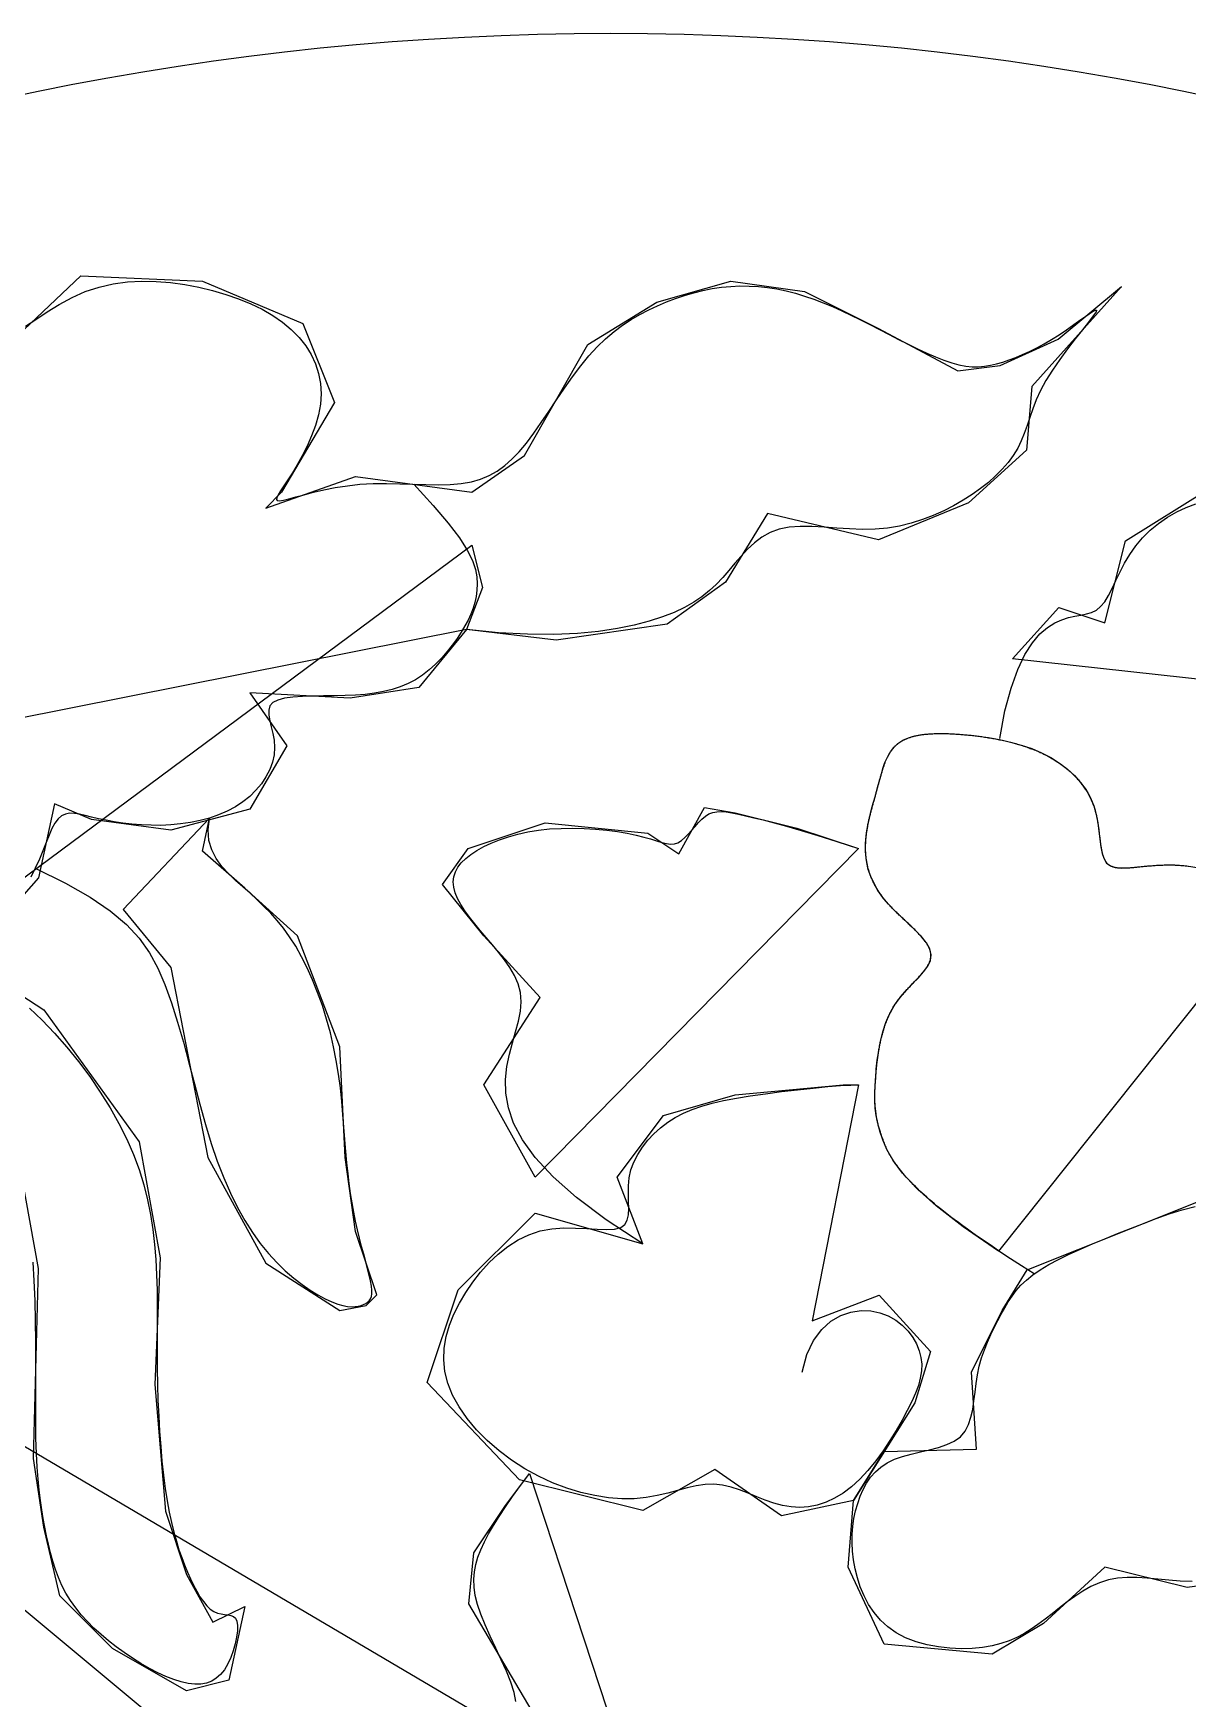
# Model space of a CAD drawing. Header units: metres. Extents: x -747 to 1683, y 3278 to 5498.
# Drawn here: x 427.2 to 532.4, y 4767.8 to 4919.6 of the extents above; entities that cross this region are included whole.
import ezdxf

# ---------------------------------------------------------------- set-up
doc = ezdxf.new("R2010")
doc.units = ezdxf.units.M
doc.layers.add('3', color=3, linetype='Continuous')

msp = doc.modelspace()

# ---------------------------------------------------------------- linework, layer by layer
at = {"layer": '3'}
for points in [[(422.83, 4889.28), (431.5, 4897.46), (442.58, 4896.98), (451.73, 4893.13), (454.62, 4885.91), (449.8, 4877.73), (448.35, 4876.29), (456.54, 4879.18), (467.14, 4877.73), (471.95, 4881.1), (477.73, 4891.21), (484, 4895.06), (490.74, 4896.98), (497.48, 4896.02), (504.22, 4892.65), (511.45, 4888.8), (515.3, 4889.28), (520.6, 4891.69), (526.38, 4896.5), (518.19, 4887.36), (517.71, 4881.58), (512.41, 4876.77), (504.22, 4873.4), (494.11, 4875.81), (490.26, 4869.55), (484.96, 4865.71), (474.84, 4864.26), (466.66, 4865.22)], [(426.45, 4892.86), (427.39, 4893.49), (428.42, 4894.17), (429.52, 4894.84), (430.69, 4895.48), (431.9, 4896.02), (433.15, 4896.43), (434.43, 4896.72), (435.73, 4896.9), (437.05, 4896.97), (438.36, 4896.95), (439.68, 4896.84), (440.98, 4896.66), (442.25, 4896.42), (443.5, 4896.12), (444.71, 4895.77), (445.87, 4895.37), (446.98, 4894.92), (448.02, 4894.41), (448.99, 4893.85), (449.88, 4893.23), (450.68, 4892.57), (451.39, 4891.85), (451.99, 4891.09), (452.49, 4890.28), (452.88, 4889.43), (453.16, 4888.55), (453.34, 4887.64), (453.39, 4886.71), (453.33, 4885.75), (453.15, 4884.79), (452.88, 4883.82), (452.53, 4882.87), (452.12, 4881.94), (451.68, 4881.07), (451.22, 4880.25), (450.78, 4879.51), (450.36, 4878.86), (450, 4878.31), (449.7, 4877.86), (449.48, 4877.51), (449.35, 4877.24), (449.32, 4877.07), (449.4, 4876.97), (449.61, 4876.96), (449.96, 4877.01), (450.45, 4877.13), (451.09, 4877.31), (451.84, 4877.51), (452.7, 4877.73), (453.65, 4877.96), (454.69, 4878.16), (455.79, 4878.33), (456.94, 4878.46), (458.13, 4878.52), (459.35, 4878.52), (460.56, 4878.5), (461.77, 4878.47), (462.95, 4878.43), (464.09, 4878.42), (465.17, 4878.45), (466.18, 4878.54), (467.1, 4878.69), (467.94, 4878.93), (468.72, 4879.25), (469.45, 4879.66), (470.14, 4880.16), (470.8, 4880.75), (471.46, 4881.43), (472.12, 4882.22), (472.78, 4883.12), (473.47, 4884.09), (474.17, 4885.11), (474.87, 4886.16), (475.59, 4887.22), (476.33, 4888.26), (477.07, 4889.25), (477.81, 4890.16), (478.57, 4890.99), (479.33, 4891.72), (480.11, 4892.38), (480.88, 4892.96), (481.67, 4893.48), (482.47, 4893.94), (483.27, 4894.36), (484.08, 4894.73), (484.89, 4895.08), (485.71, 4895.39), (486.54, 4895.67), (487.38, 4895.92), (488.21, 4896.12), (489.05, 4896.29), (489.9, 4896.42), (490.74, 4896.5), (491.58, 4896.54), (492.42, 4896.53), (493.27, 4896.48), (494.11, 4896.39), (494.95, 4896.26), (495.8, 4896.08), (496.64, 4895.87), (497.48, 4895.62), (498.32, 4895.33), (499.17, 4895.01), (500.01, 4894.65), (500.86, 4894.27), (501.71, 4893.87), (502.57, 4893.45), (503.43, 4893.02), (504.3, 4892.57), (505.18, 4892.12), (506.05, 4891.66), (506.92, 4891.22), (507.78, 4890.81), (508.61, 4890.42), (509.41, 4890.07), (510.17, 4889.77), (510.89, 4889.52), (511.55, 4889.34), (512.18, 4889.23), (512.77, 4889.17), (513.33, 4889.17), (513.89, 4889.22), (514.43, 4889.31), (514.98, 4889.44), (515.54, 4889.6), (516.12, 4889.8), (516.73, 4890.02), (517.35, 4890.28), (517.99, 4890.57), (518.64, 4890.9), (519.31, 4891.26), (519.99, 4891.66), (520.68, 4892.09), (521.37, 4892.55), (522.04, 4893.02), (522.66, 4893.47), (523.21, 4893.85), (523.65, 4894.15), (523.95, 4894.32), (524.1, 4894.34), (524.05, 4894.17), (523.8, 4893.8), (523.37, 4893.24), (522.81, 4892.53), (522.15, 4891.71), (521.45, 4890.8), (520.74, 4889.84), (520.07, 4888.87), (519.48, 4887.92), (518.99, 4887.01), (518.6, 4886.15), (518.28, 4885.34), (518.01, 4884.56), (517.76, 4883.82), (517.51, 4883.1), (517.23, 4882.41), (516.91, 4881.74), (516.51, 4881.09), (516.04, 4880.45), (515.5, 4879.83), (514.9, 4879.23), (514.24, 4878.64), (513.52, 4878.08), (512.75, 4877.53), (511.93, 4877.01), (511.06, 4876.51), (510.16, 4876.05), (509.21, 4875.62), (508.22, 4875.24), (507.19, 4874.91), (506.13, 4874.66), (505.03, 4874.47), (503.9, 4874.37), (502.75, 4874.35), (501.58, 4874.39), (500.41, 4874.46), (499.26, 4874.55), (498.14, 4874.61), (497.07, 4874.61), (496.07, 4874.54), (495.15, 4874.37), (494.33, 4874.06), (493.58, 4873.64), (492.91, 4873.13), (492.28, 4872.55), (491.7, 4871.92), (491.13, 4871.27), (490.58, 4870.6), (490.02, 4869.96), (489.43, 4869.34), (488.8, 4868.77), (488.12, 4868.22), (487.37, 4867.72), (486.53, 4867.24), (485.59, 4866.79), (484.52, 4866.38), (483.31, 4865.99), (481.95, 4865.63), (480.42, 4865.31), (478.7, 4865.05), (476.78, 4864.87), (474.63, 4864.78), (472.23, 4864.8), (469.58, 4864.94), (466.66, 4865.22), (389.11, 4849.83)], [(461.84, 4878.46), (461.84, 4878.46), (463.61, 4876.54), (464.98, 4874.93), (466, 4873.58), (466.72, 4872.45), (467.19, 4871.51), (467.46, 4870.71), (467.59, 4870.02), (467.62, 4869.39), (467.6, 4868.81), (467.53, 4868.24), (467.42, 4867.7), (467.26, 4867.16), (467.06, 4866.63), (466.81, 4866.09), (466.51, 4865.55), (466.18, 4864.98), (465.79, 4864.4), (465.36, 4863.81), (464.9, 4863.22), (464.39, 4862.64), (463.84, 4862.08), (463.26, 4861.56), (462.65, 4861.08), (462, 4860.65), (461.32, 4860.3), (460.61, 4860), (459.87, 4859.76), (459.09, 4859.57), (458.27, 4859.43), (457.42, 4859.32), (456.52, 4859.25), (455.58, 4859.21), (454.6, 4859.19), (453.6, 4859.18), (452.62, 4859.16), (451.69, 4859.13), (450.83, 4859.07), (450.07, 4858.96), (449.45, 4858.8), (449, 4858.57), (448.73, 4858.26), (448.62, 4857.87), (448.62, 4857.42), (448.72, 4856.91), (448.85, 4856.36), (449, 4855.76), (449.11, 4855.13), (449.16, 4854.48), (449.11, 4853.81), (448.95, 4853.14), (448.71, 4852.47), (448.37, 4851.81), (447.96, 4851.18), (447.46, 4850.58), (446.9, 4850.02), (446.27, 4849.51), (445.58, 4849.06), (444.83, 4848.66), (444.04, 4848.33), (443.22, 4848.04), (442.36, 4847.81), (441.48, 4847.64), (440.59, 4847.51), (439.69, 4847.42), (438.78, 4847.38), (437.89, 4847.39), (437.01, 4847.42), (436.15, 4847.49), (435.33, 4847.59), (434.54, 4847.7), (433.79, 4847.84), (433.1, 4847.98), (432.47, 4848.13), (431.89, 4848.28), (431.37, 4848.39), (430.9, 4848.46), (430.47, 4848.48), (430.08, 4848.41), (429.73, 4848.25), (429.41, 4847.98), (429.12, 4847.59), (428.85, 4847.09), (428.59, 4846.49), (428.32, 4845.81), (428.03, 4845.07), (427.71, 4844.29), (427.34, 4843.48), (426.92, 4842.65)], [(559.04, 4857.88), (516.44, 4862.56), (520.65, 4867.24), (524.86, 4865.83), (526.74, 4873.32), (534.23, 4877.99)], [(515.27, 4855.31), (515.27, 4855.31), (515.75, 4857.81), (516.3, 4859.88), (516.91, 4861.58), (517.56, 4862.94), (518.25, 4864.01), (518.94, 4864.82), (519.63, 4865.41), (520.3, 4865.83), (520.94, 4866.12), (521.55, 4866.32), (522.13, 4866.45), (522.67, 4866.55), (523.17, 4866.65), (523.64, 4866.79), (524.08, 4867), (524.47, 4867.32), (524.84, 4867.76), (525.18, 4868.32), (525.52, 4868.98), (525.87, 4869.7), (526.24, 4870.47), (526.66, 4871.27), (527.13, 4872.07), (527.67, 4872.85), (528.3, 4873.59), (529, 4874.27), (529.76, 4874.9), (530.57, 4875.46), (531.41, 4875.95), (532.27, 4876.36), (533.14, 4876.68)], [(418.49, 4836.84), (467.14, 4872.92), (468.1, 4869.07), (466.66, 4865.22), (462.32, 4859.93), (456.06, 4858.97), (446.91, 4859.45), (450.28, 4854.64), (446.91, 4848.87), (439.69, 4846.94), (432.46, 4847.9), (429.09, 4849.35), (427.64, 4842.61), (423.79, 4838.28)], [(320.02, 4864.43), (470.64, 4739.01)], [(517.65, 4736.95), (316.46, 4855.55)], [(540.31, 4840.11), (515.16, 4808.58), (511.94, 4810.81), (509.49, 4812.71), (507.68, 4814.32), (506.4, 4815.68), (505.54, 4816.84), (504.98, 4817.84), (504.62, 4818.72), (504.35, 4819.52), (504.15, 4820.25), (504.01, 4820.95), (503.92, 4821.62), (503.88, 4822.28), (503.88, 4822.94), (503.91, 4823.64), (503.96, 4824.37), (504.02, 4825.16), (504.11, 4825.99), (504.24, 4826.84), (504.4, 4827.71), (504.62, 4828.58), (504.9, 4829.42), (505.25, 4830.23), (505.67, 4830.99), (506.18, 4831.69), (506.73, 4832.34), (507.3, 4832.94), (507.85, 4833.5), (508.33, 4834.04), (508.71, 4834.56), (508.96, 4835.07), (509.03, 4835.59), (508.9, 4836.13), (508.59, 4836.67), (508.15, 4837.23), (507.6, 4837.8), (506.99, 4838.39), (506.35, 4838.98), (505.72, 4839.58), (505.13, 4840.19), (504.61, 4840.81), (504.17, 4841.43), (503.81, 4842.07), (503.52, 4842.71), (503.29, 4843.35), (503.14, 4844.01), (503.05, 4844.67), (503.02, 4845.34), (503.05, 4846.01), (503.12, 4846.69), (503.24, 4847.37), (503.39, 4848.05), (503.56, 4848.73), (503.74, 4849.4), (503.93, 4850.06), (504.11, 4850.71), (504.28, 4851.35), (504.45, 4851.96), (504.62, 4852.55), (504.81, 4853.1), (505.03, 4853.61), (505.3, 4854.08), (505.61, 4854.49), (505.98, 4854.84), (506.43, 4855.13), (506.95, 4855.36), (507.53, 4855.53), (508.18, 4855.65), (508.89, 4855.73), (509.66, 4855.75), (510.49, 4855.75), (511.37, 4855.7), (512.3, 4855.63), (513.27, 4855.52), (514.26, 4855.38), (515.26, 4855.2), (516.26, 4854.97), (517.24, 4854.69), (518.19, 4854.37), (519.09, 4853.99), (519.94, 4853.55), (520.72, 4853.06), (521.44, 4852.51), (522.09, 4851.92), (522.65, 4851.29), (523.14, 4850.61), (523.54, 4849.9), (523.85, 4849.15), (524.07, 4848.38), (524.22, 4847.6), (524.32, 4846.84), (524.41, 4846.11), (524.49, 4845.43), (524.61, 4844.83), (524.78, 4844.32), (525.02, 4843.93), (525.36, 4843.68), (525.8, 4843.54), (526.34, 4843.49), (526.96, 4843.5), (527.67, 4843.57), (528.45, 4843.65), (529.32, 4843.73), (530.25, 4843.78), (531.25, 4843.78), (532.31, 4843.7), (533.45, 4843.52)], [(518.42, 4806.5), (518.42, 4806.5), (517.27, 4807.24), (516.26, 4807.89), (515.38, 4808.47), (514.61, 4808.99), (513.93, 4809.45), (513.34, 4809.86), (512.81, 4810.23), (512.34, 4810.57), (511.9, 4810.89), (511.5, 4811.18), (511.12, 4811.46), (510.78, 4811.72), (510.45, 4811.97), (510.15, 4812.21), (509.87, 4812.44), (509.59, 4812.66), (509.33, 4812.88), (509.08, 4813.09), (508.84, 4813.3), (508.61, 4813.5), (508.38, 4813.7), (508.17, 4813.9), (507.96, 4814.09), (507.76, 4814.28), (507.58, 4814.46), (507.39, 4814.64), (507.22, 4814.82), (507.06, 4814.99), (506.9, 4815.16), (506.75, 4815.33), (506.6, 4815.49), (506.47, 4815.65), (506.34, 4815.81), (506.21, 4815.96), (506.1, 4816.11), (505.98, 4816.26), (505.88, 4816.4), (505.78, 4816.54), (505.68, 4816.68), (505.59, 4816.82), (505.5, 4816.95), (505.42, 4817.08), (505.34, 4817.21), (505.27, 4817.34), (505.2, 4817.46), (505.14, 4817.58), (505.07, 4817.7), (505.01, 4817.82), (504.96, 4817.94), (504.91, 4818.05), (504.85, 4818.16), (504.81, 4818.28), (504.76, 4818.39), (504.72, 4818.49), (504.67, 4818.6), (504.63, 4818.71), (504.6, 4818.81), (504.56, 4818.91), (504.52, 4819.01), (504.49, 4819.11), (504.45, 4819.21), (504.42, 4819.31), (504.39, 4819.41), (504.36, 4819.51), (504.33, 4819.6), (504.3, 4819.7), (504.28, 4819.79), (504.25, 4819.88), (504.23, 4819.97), (504.2, 4820.07), (504.18, 4820.16), (504.16, 4820.25), (504.14, 4820.34), (504.12, 4820.42), (504.1, 4820.51), (504.08, 4820.6), (504.06, 4820.69), (504.05, 4820.77), (504.03, 4820.86), (504.02, 4820.94), (504, 4821.03), (503.99, 4821.11), (503.98, 4821.2), (503.97, 4821.28), (503.96, 4821.37), (503.95, 4821.45), (503.94, 4821.53), (503.93, 4821.62), (503.92, 4821.7), (503.91, 4821.78), (503.91, 4821.86), (503.9, 4821.95), (503.9, 4822.03), (503.89, 4822.11), (503.89, 4822.2), (503.89, 4822.28), (503.88, 4822.36), (503.88, 4822.44), (503.88, 4822.53), (503.88, 4822.61), (503.88, 4822.69), (503.88, 4822.78), (503.88, 4822.86), (503.88, 4822.95), (503.88, 4823.03), (503.89, 4823.12), (503.89, 4823.2), (503.89, 4823.29), (503.9, 4823.38), (503.9, 4823.47), (503.9, 4823.55), (503.91, 4823.64), (503.91, 4823.73), (503.92, 4823.82), (503.93, 4823.91), (503.93, 4824), (503.94, 4824.1), (503.94, 4824.19), (503.95, 4824.28), (503.96, 4824.38), (503.97, 4824.47), (503.97, 4824.57), (503.98, 4824.67), (503.99, 4824.76), (504, 4824.86), (504.01, 4824.96), (504.02, 4825.06), (504.03, 4825.16), (504.04, 4825.26), (504.05, 4825.37), (504.06, 4825.47), (504.07, 4825.57), (504.08, 4825.68), (504.09, 4825.78), (504.11, 4825.88), (504.12, 4825.99), (504.13, 4826.1), (504.15, 4826.2), (504.16, 4826.31), (504.18, 4826.41), (504.19, 4826.52), (504.21, 4826.63), (504.23, 4826.74), (504.24, 4826.84), (504.26, 4826.95), (504.28, 4827.06), (504.3, 4827.17), (504.32, 4827.28), (504.34, 4827.39), (504.37, 4827.49), (504.39, 4827.6), (504.41, 4827.71), (504.44, 4827.82), (504.46, 4827.93), (504.49, 4828.04), (504.51, 4828.14), (504.54, 4828.25), (504.57, 4828.36), (504.6, 4828.47), (504.63, 4828.57), (504.66, 4828.68), (504.7, 4828.79), (504.73, 4828.89), (504.76, 4829), (504.8, 4829.1), (504.83, 4829.21), (504.87, 4829.31), (504.91, 4829.42), (504.95, 4829.52), (504.99, 4829.62), (505.03, 4829.72), (505.08, 4829.83), (505.12, 4829.93), (505.16, 4830.03), (505.21, 4830.13), (505.26, 4830.23), (505.31, 4830.32), (505.36, 4830.42), (505.41, 4830.52), (505.46, 4830.61), (505.52, 4830.71), (505.57, 4830.8), (505.63, 4830.89), (505.69, 4830.98), (505.74, 4831.08), (505.8, 4831.16), (505.87, 4831.25), (505.93, 4831.34), (505.99, 4831.43), (506.05, 4831.52), (506.12, 4831.6), (506.19, 4831.68), (506.25, 4831.77), (506.32, 4831.85), (506.39, 4831.93), (506.46, 4832.01), (506.53, 4832.09), (506.6, 4832.17), (506.67, 4832.25), (506.74, 4832.33), (506.81, 4832.41), (506.88, 4832.48), (506.95, 4832.56), (507.02, 4832.64), (507.09, 4832.71), (507.16, 4832.78), (507.23, 4832.86), (507.3, 4832.93), (507.37, 4833), (507.44, 4833.07), (507.5, 4833.15), (507.57, 4833.22), (507.64, 4833.29), (507.71, 4833.36), (507.77, 4833.43), (507.84, 4833.49), (507.9, 4833.56), (507.96, 4833.63), (508.02, 4833.7), (508.08, 4833.77), (508.14, 4833.83), (508.2, 4833.9), (508.26, 4833.97), (508.31, 4834.03), (508.37, 4834.1), (508.42, 4834.16), (508.47, 4834.23), (508.51, 4834.3), (508.56, 4834.36), (508.61, 4834.43), (508.65, 4834.49), (508.69, 4834.56), (508.73, 4834.62), (508.76, 4834.69), (508.8, 4834.75), (508.83, 4834.81), (508.86, 4834.88), (508.88, 4834.94), (508.91, 4835.01), (508.93, 4835.07), (508.95, 4835.14), (508.96, 4835.2), (508.97, 4835.27), (508.98, 4835.33), (508.99, 4835.4), (508.99, 4835.46), (509, 4835.53), (508.99, 4835.6), (508.99, 4835.66), (508.98, 4835.73), (508.97, 4835.79), (508.95, 4835.86), (508.94, 4835.93), (508.92, 4835.99), (508.89, 4836.06), (508.87, 4836.13), (508.84, 4836.2), (508.81, 4836.26), (508.77, 4836.33), (508.74, 4836.4), (508.7, 4836.47), (508.66, 4836.54), (508.62, 4836.61), (508.57, 4836.68), (508.52, 4836.74), (508.47, 4836.81), (508.42, 4836.88), (508.37, 4836.95), (508.31, 4837.02), (508.25, 4837.09), (508.19, 4837.16), (508.13, 4837.24), (508.07, 4837.31), (508, 4837.38), (507.94, 4837.45), (507.87, 4837.52), (507.8, 4837.59), (507.73, 4837.66), (507.66, 4837.73), (507.59, 4837.81), (507.52, 4837.88), (507.45, 4837.95), (507.37, 4838.02), (507.29, 4838.1), (507.22, 4838.17), (507.14, 4838.24), (507.06, 4838.32), (506.99, 4838.39), (506.91, 4838.46), (506.83, 4838.54), (506.75, 4838.61), (506.67, 4838.68), (506.59, 4838.76), (506.51, 4838.83), (506.43, 4838.91), (506.35, 4838.98), (506.27, 4839.06), (506.19, 4839.13), (506.11, 4839.21), (506.03, 4839.28), (505.96, 4839.36), (505.88, 4839.43), (505.8, 4839.51), (505.72, 4839.58), (505.65, 4839.66), (505.57, 4839.73), (505.5, 4839.81), (505.42, 4839.89), (505.35, 4839.96), (505.28, 4840.04), (505.21, 4840.12), (505.14, 4840.19), (505.07, 4840.27), (505, 4840.35), (504.94, 4840.42), (504.87, 4840.5), (504.81, 4840.58), (504.74, 4840.66), (504.68, 4840.73), (504.62, 4840.81), (504.56, 4840.89), (504.51, 4840.97), (504.45, 4841.04), (504.39, 4841.12), (504.34, 4841.2), (504.29, 4841.28), (504.23, 4841.36), (504.18, 4841.44), (504.13, 4841.51), (504.09, 4841.59), (504.04, 4841.67), (503.99, 4841.75), (503.95, 4841.83), (503.9, 4841.91), (503.86, 4841.99), (503.82, 4842.07), (503.78, 4842.15), (503.74, 4842.23), (503.7, 4842.31), (503.67, 4842.39), (503.63, 4842.47), (503.59, 4842.55), (503.56, 4842.63), (503.53, 4842.71), (503.5, 4842.79), (503.47, 4842.87), (503.44, 4842.95), (503.41, 4843.03), (503.38, 4843.11), (503.36, 4843.19), (503.33, 4843.27), (503.31, 4843.35), (503.28, 4843.43), (503.26, 4843.52), (503.24, 4843.6), (503.22, 4843.68), (503.2, 4843.76), (503.18, 4843.84), (503.17, 4843.92), (503.15, 4844.01), (503.14, 4844.09), (503.12, 4844.17), (503.11, 4844.25), (503.1, 4844.34), (503.09, 4844.42), (503.08, 4844.5), (503.07, 4844.59), (503.06, 4844.67), (503.05, 4844.75), (503.05, 4844.83), (503.04, 4844.92), (503.04, 4845), (503.03, 4845.09), (503.03, 4845.17), (503.03, 4845.25), (503.03, 4845.34), (503.03, 4845.42), (503.03, 4845.51), (503.03, 4845.59), (503.04, 4845.67), (503.04, 4845.76), (503.04, 4845.84), (503.05, 4845.93), (503.06, 4846.01), (503.06, 4846.1), (503.07, 4846.18), (503.08, 4846.27), (503.09, 4846.35), (503.1, 4846.44), (503.11, 4846.52), (503.12, 4846.61), (503.13, 4846.69), (503.14, 4846.78), (503.16, 4846.86), (503.17, 4846.95), (503.18, 4847.03), (503.2, 4847.12), (503.21, 4847.2), (503.23, 4847.29), (503.25, 4847.37), (503.26, 4847.46), (503.28, 4847.54), (503.3, 4847.63), (503.32, 4847.71), (503.34, 4847.8), (503.35, 4847.88), (503.37, 4847.97), (503.39, 4848.05), (503.41, 4848.14), (503.43, 4848.22), (503.45, 4848.31), (503.48, 4848.39), (503.5, 4848.48), (503.52, 4848.56), (503.54, 4848.65), (503.56, 4848.73), (503.58, 4848.81), (503.61, 4848.9), (503.63, 4848.98), (503.65, 4849.07), (503.67, 4849.15), (503.7, 4849.23), (503.72, 4849.32), (503.74, 4849.4), (503.77, 4849.48), (503.79, 4849.57), (503.81, 4849.65), (503.84, 4849.73), (503.86, 4849.82), (503.88, 4849.9), (503.91, 4849.98), (503.93, 4850.06), (503.95, 4850.14), (503.97, 4850.23), (504, 4850.31), (504.02, 4850.39), (504.04, 4850.47), (504.07, 4850.55), (504.09, 4850.63), (504.11, 4850.71), (504.13, 4850.79), (504.15, 4850.87), (504.17, 4850.95), (504.2, 4851.03), (504.22, 4851.11), (504.24, 4851.19), (504.26, 4851.27), (504.28, 4851.34), (504.3, 4851.42), (504.32, 4851.5), (504.34, 4851.58), (504.36, 4851.65), (504.39, 4851.73), (504.41, 4851.81), (504.43, 4851.88), (504.45, 4851.96), (504.47, 4852.03), (504.49, 4852.11), (504.51, 4852.18), (504.54, 4852.25), (504.56, 4852.33), (504.58, 4852.4), (504.6, 4852.47), (504.62, 4852.54), (504.65, 4852.61), (504.67, 4852.68), (504.69, 4852.75), (504.72, 4852.82), (504.74, 4852.89), (504.77, 4852.96), (504.79, 4853.03), (504.82, 4853.09), (504.84, 4853.16), (504.87, 4853.23), (504.9, 4853.29), (504.93, 4853.35), (504.95, 4853.42), (504.98, 4853.48), (505.01, 4853.54), (505.04, 4853.61), (505.07, 4853.67), (505.1, 4853.73), (505.13, 4853.79), (505.17, 4853.84), (505.2, 4853.9), (505.23, 4853.96), (505.27, 4854.01), (505.3, 4854.07), (505.34, 4854.12), (505.38, 4854.18), (505.42, 4854.23), (505.45, 4854.28), (505.49, 4854.33), (505.54, 4854.38), (505.58, 4854.43), (505.62, 4854.48), (505.66, 4854.53), (505.71, 4854.58), (505.75, 4854.62), (505.8, 4854.67), (505.85, 4854.71), (505.9, 4854.75), (505.94, 4854.79), (506, 4854.83), (506.05, 4854.87), (506.1, 4854.91), (506.15, 4854.95), (506.21, 4854.99), (506.27, 4855.02), (506.32, 4855.06), (506.38, 4855.09), (506.44, 4855.12), (506.5, 4855.16), (506.56, 4855.19), (506.63, 4855.22), (506.69, 4855.25), (506.76, 4855.27), (506.82, 4855.3), (506.89, 4855.33), (506.96, 4855.35), (507.03, 4855.38), (507.1, 4855.4), (507.17, 4855.42), (507.24, 4855.45), (507.31, 4855.47), (507.39, 4855.49), (507.46, 4855.51), (507.54, 4855.53), (507.62, 4855.54), (507.7, 4855.56), (507.78, 4855.58), (507.86, 4855.59), (507.94, 4855.61), (508.02, 4855.62), (508.1, 4855.63), (508.19, 4855.65), (508.27, 4855.66), (508.36, 4855.67), (508.45, 4855.68), (508.54, 4855.69), (508.63, 4855.7), (508.72, 4855.7), (508.81, 4855.71), (508.9, 4855.72), (508.99, 4855.72), (509.09, 4855.73), (509.18, 4855.73), (509.28, 4855.74), (509.37, 4855.74), (509.47, 4855.74), (509.57, 4855.75), (509.67, 4855.75), (509.77, 4855.75), (509.87, 4855.75), (509.97, 4855.75), (510.08, 4855.75), (510.18, 4855.75), (510.28, 4855.74), (510.39, 4855.74), (510.5, 4855.74), (510.6, 4855.74), (510.71, 4855.73), (510.82, 4855.73), (510.93, 4855.72), (511.04, 4855.72), (511.15, 4855.71), (511.26, 4855.7), (511.38, 4855.7), (511.49, 4855.69), (511.6, 4855.68), (511.72, 4855.67), (511.83, 4855.66), (511.95, 4855.65), (512.07, 4855.64), (512.19, 4855.63), (512.3, 4855.62), (512.42, 4855.61), (512.54, 4855.6), (512.66, 4855.59), (512.78, 4855.57), (512.9, 4855.56), (513.03, 4855.55), (513.15, 4855.53), (513.27, 4855.52), (513.39, 4855.5), (513.51, 4855.48), (513.64, 4855.47), (513.76, 4855.45), (513.89, 4855.43), (514.01, 4855.41), (514.13, 4855.39), (514.26, 4855.37), (514.38, 4855.35), (514.51, 4855.33), (514.63, 4855.31), (514.76, 4855.29), (514.88, 4855.26), (515.01, 4855.24), (515.13, 4855.21), (515.26, 4855.19), (515.38, 4855.16), (515.51, 4855.14), (515.63, 4855.11), (515.76, 4855.08), (515.88, 4855.05), (516.01, 4855.02), (516.13, 4854.99), (516.25, 4854.96), (516.38, 4854.93), (516.5, 4854.9), (516.62, 4854.86), (516.75, 4854.83), (516.87, 4854.79), (516.99, 4854.76), (517.11, 4854.72), (517.23, 4854.69), (517.35, 4854.65), (517.47, 4854.61), (517.59, 4854.57), (517.71, 4854.53), (517.83, 4854.49), (517.95, 4854.45), (518.06, 4854.4), (518.18, 4854.36), (518.29, 4854.31), (518.41, 4854.27), (518.52, 4854.22), (518.64, 4854.18), (518.75, 4854.13), (518.86, 4854.08), (518.97, 4854.03), (519.08, 4853.98), (519.19, 4853.93), (519.3, 4853.87), (519.41, 4853.82), (519.51, 4853.77), (519.62, 4853.71), (519.72, 4853.65), (519.83, 4853.6), (519.93, 4853.54), (520.03, 4853.48), (520.13, 4853.42), (520.23, 4853.36), (520.33, 4853.3), (520.43, 4853.24), (520.52, 4853.18), (520.62, 4853.11), (520.71, 4853.05), (520.81, 4852.98), (520.9, 4852.92), (520.99, 4852.85), (521.08, 4852.78), (521.17, 4852.71), (521.26, 4852.65), (521.34, 4852.58), (521.43, 4852.51), (521.51, 4852.43), (521.6, 4852.36), (521.68, 4852.29), (521.76, 4852.22), (521.84, 4852.14), (521.92, 4852.07), (522, 4851.99), (522.07, 4851.91), (522.15, 4851.84), (522.22, 4851.76), (522.29, 4851.68), (522.37, 4851.6), (522.44, 4851.52), (522.51, 4851.44), (522.57, 4851.36), (522.64, 4851.28), (522.7, 4851.2), (522.77, 4851.11), (522.83, 4851.03), (522.89, 4850.95), (522.95, 4850.86), (523.01, 4850.78), (523.07, 4850.69), (523.13, 4850.61), (523.18, 4850.52), (523.23, 4850.43), (523.29, 4850.34), (523.34, 4850.25), (523.39, 4850.16), (523.43, 4850.08), (523.48, 4849.98), (523.53, 4849.89), (523.57, 4849.8), (523.61, 4849.71), (523.65, 4849.62), (523.69, 4849.53), (523.73, 4849.43), (523.77, 4849.34), (523.8, 4849.25), (523.84, 4849.15), (523.87, 4849.06), (523.9, 4848.96), (523.93, 4848.86), (523.96, 4848.77), (523.98, 4848.67), (524.01, 4848.58), (524.03, 4848.48), (524.06, 4848.38), (524.08, 4848.29), (524.1, 4848.19), (524.12, 4848.09), (524.14, 4847.99), (524.16, 4847.9), (524.18, 4847.8), (524.2, 4847.7), (524.21, 4847.61), (524.23, 4847.51), (524.24, 4847.41), (524.26, 4847.32), (524.27, 4847.22), (524.28, 4847.13), (524.3, 4847.03), (524.31, 4846.94), (524.32, 4846.84), (524.33, 4846.75), (524.34, 4846.66), (524.35, 4846.57), (524.36, 4846.47), (524.38, 4846.38), (524.39, 4846.29), (524.4, 4846.2), (524.41, 4846.11), (524.42, 4846.03), (524.43, 4845.94), (524.44, 4845.85), (524.45, 4845.77), (524.46, 4845.69), (524.47, 4845.6), (524.49, 4845.52), (524.5, 4845.44), (524.51, 4845.36), (524.52, 4845.28), (524.54, 4845.21), (524.55, 4845.13), (524.57, 4845.06), (524.58, 4844.98), (524.6, 4844.91), (524.62, 4844.84), (524.63, 4844.77), (524.65, 4844.71), (524.67, 4844.64), (524.69, 4844.58), (524.72, 4844.52), (524.74, 4844.46), (524.76, 4844.4), (524.79, 4844.34), (524.81, 4844.29), (524.84, 4844.23), (524.87, 4844.18), (524.9, 4844.13), (524.93, 4844.08), (524.97, 4844.04), (525, 4844), (525.04, 4843.95), (525.07, 4843.92), (525.11, 4843.88), (525.15, 4843.84), (525.2, 4843.81), (525.24, 4843.78), (525.29, 4843.75), (525.33, 4843.72), (525.38, 4843.7), (525.43, 4843.67), (525.48, 4843.65), (525.53, 4843.63), (525.59, 4843.61), (525.64, 4843.59), (525.7, 4843.58), (525.76, 4843.56), (525.82, 4843.55), (525.88, 4843.54), (525.94, 4843.53), (526.01, 4843.52), (526.08, 4843.51), (526.14, 4843.51), (526.21, 4843.5), (526.28, 4843.5), (526.35, 4843.5), (526.43, 4843.5), (526.5, 4843.5), (526.58, 4843.5), (526.65, 4843.5), (526.73, 4843.5), (526.81, 4843.5), (526.89, 4843.51), (526.98, 4843.51), (527.06, 4843.52), (527.14, 4843.52), (527.23, 4843.53), (527.32, 4843.54), (527.41, 4843.54), (527.5, 4843.55), (527.59, 4843.56), (527.68, 4843.57), (527.78, 4843.58), (527.87, 4843.59), (527.97, 4843.6), (528.06, 4843.61), (528.16, 4843.62), (528.26, 4843.63), (528.36, 4843.64), (528.47, 4843.65), (528.57, 4843.66), (528.68, 4843.67), (528.78, 4843.68), (528.89, 4843.69), (529, 4843.7), (529.11, 4843.7), (529.22, 4843.71), (529.33, 4843.72), (529.44, 4843.73), (529.55, 4843.74), (529.67, 4843.74), (529.79, 4843.75), (529.9, 4843.76), (530.02, 4843.76), (530.14, 4843.76), (530.26, 4843.77), (530.38, 4843.77), (530.5, 4843.77), (530.63, 4843.77), (530.75, 4843.77), (530.88, 4843.77), (531, 4843.77), (531.13, 4843.77), (531.26, 4843.76), (531.39, 4843.76), (531.52, 4843.75), (531.65, 4843.74), (531.78, 4843.73), (531.92, 4843.72), (532.05, 4843.71), (532.19, 4843.7), (532.33, 4843.68), (532.46, 4843.66)], [(482.73, 4809.25), (482.73, 4809.25), (479.39, 4811.44), (476.68, 4813.47), (474.55, 4815.36), (472.92, 4817.1), (471.75, 4818.72), (470.95, 4820.23), (470.47, 4821.64), (470.25, 4822.97), (470.22, 4824.22), (470.34, 4825.4), (470.56, 4826.52), (470.84, 4827.57), (471.13, 4828.58), (471.39, 4829.53), (471.58, 4830.44), (471.65, 4831.31), (471.58, 4832.14), (471.36, 4832.93), (471.03, 4833.7), (470.61, 4834.43), (470.12, 4835.14), (469.58, 4835.83), (469.02, 4836.5), (468.46, 4837.15), (467.91, 4837.79), (467.4, 4838.41), (466.93, 4839.01), (466.51, 4839.6), (466.14, 4840.17), (465.84, 4840.71), (465.63, 4841.24), (465.49, 4841.75), (465.45, 4842.24), (465.5, 4842.7), (465.64, 4843.15), (465.87, 4843.57), (466.18, 4843.98), (466.58, 4844.37), (467.05, 4844.74), (467.6, 4845.1), (468.22, 4845.44), (468.91, 4845.77), (469.66, 4846.07), (470.47, 4846.34), (471.34, 4846.58), (472.26, 4846.78), (473.22, 4846.94), (474.23, 4847.05), (475.27, 4847.11), (476.33, 4847.13), (477.39, 4847.1), (478.43, 4847.04), (479.44, 4846.94), (480.41, 4846.82), (481.3, 4846.67), (482.11, 4846.5), (482.82, 4846.32), (483.44, 4846.14), (483.98, 4845.97), (484.46, 4845.83), (484.88, 4845.73), (485.26, 4845.68), (485.61, 4845.7), (485.93, 4845.8), (486.25, 4845.99), (486.56, 4846.26), (486.87, 4846.57), (487.18, 4846.92), (487.49, 4847.28), (487.8, 4847.63), (488.11, 4847.95), (488.43, 4848.22), (488.76, 4848.42), (489.1, 4848.55), (489.47, 4848.62), (489.88, 4848.63), (490.34, 4848.6), (490.85, 4848.52), (491.44, 4848.41), (492.1, 4848.26), (492.85, 4848.08), (493.71, 4847.87), (494.7, 4847.61), (495.84, 4847.3), (497.16, 4846.92), (498.68, 4846.46), (500.42, 4845.91), (502.39, 4845.26), (472.9, 4815.33), (468.22, 4823.75), (473.37, 4831.7), (468.22, 4837.31), (464.48, 4841.98), (466.82, 4845.26), (473.84, 4847.6), (483.2, 4846.66), (486.01, 4844.79), (488.35, 4849), (491.16, 4848.53), (496.78, 4847.13), (502.39, 4845.26)], [(427.34, 4843.48), (427.34, 4843.48), (430.08, 4842.12), (432.34, 4840.83), (434.17, 4839.58), (435.64, 4838.34), (436.81, 4837.09), (437.75, 4835.77), (438.51, 4834.38), (439.16, 4832.87), (439.76, 4831.22), (440.31, 4829.46), (440.84, 4827.62), (441.35, 4825.74), (441.84, 4823.84), (442.34, 4821.96), (442.85, 4820.13), (443.38, 4818.39), (443.93, 4816.77), (444.52, 4815.26), (445.13, 4813.86), (445.78, 4812.57), (446.44, 4811.38), (447.14, 4810.29), (447.85, 4809.28), (448.6, 4808.37), (449.36, 4807.54), (450.13, 4806.79), (450.9, 4806.12), (451.67, 4805.53), (452.41, 4805.02), (453.11, 4804.59), (453.77, 4804.24), (454.38, 4803.96), (454.91, 4803.75), (455.39, 4803.62), (455.81, 4803.54), (456.18, 4803.51), (456.51, 4803.52), (456.79, 4803.56), (457.04, 4803.63), (457.26, 4803.72), (457.46, 4803.81), (457.64, 4803.93), (457.78, 4804.06), (457.9, 4804.23), (457.98, 4804.44), (458.02, 4804.7), (458.03, 4805.02), (457.99, 4805.4), (457.91, 4805.86), (457.79, 4806.38), (457.64, 4806.97), (457.47, 4807.61), (457.28, 4808.29), (457.08, 4809.01), (456.89, 4809.76), (456.7, 4810.53), (456.53, 4811.32), (456.37, 4812.13), (456.22, 4812.97), (456.09, 4813.83), (455.97, 4814.73), (455.86, 4815.67), (455.75, 4816.64), (455.66, 4817.67), (455.57, 4818.75), (455.48, 4819.87), (455.39, 4821.04), (455.28, 4822.23), (455.15, 4823.45), (454.98, 4824.7), (454.78, 4825.95), (454.54, 4827.21), (454.24, 4828.48), (453.89, 4829.73), (453.51, 4830.95), (453.08, 4832.15), (452.62, 4833.29), (452.13, 4834.39), (451.62, 4835.41), (451.08, 4836.36), (450.53, 4837.22), (449.97, 4838), (449.39, 4838.71), (448.8, 4839.38), (448.19, 4840), (447.56, 4840.6), (446.92, 4841.19), (446.27, 4841.77), (445.6, 4842.36), (444.96, 4842.98), (444.36, 4843.64), (443.84, 4844.36), (443.43, 4845.14), (443.17, 4846.01), (443.09, 4846.97), (443.22, 4848.04), (435.35, 4839.72), (439.69, 4834.43), (443.06, 4817.11), (448.35, 4807.49), (455.1, 4803.16), (457.51, 4803.64), (458.47, 4804.6), (456.54, 4810.37), (455.58, 4817.11), (455.1, 4827.21), (451.24, 4837.32), (446.43, 4841.65), (442.58, 4845.02), (443.22, 4848.04)], [(418.49, 4836.84), (428.13, 4830.58), (436.8, 4818.55), (438.72, 4807.97), (438.24, 4796.42), (439.2, 4784.87), (441.13, 4779.1), (443.54, 4774.77), (446.43, 4776.21), (444.98, 4769.48), (441.13, 4768.52), (434.39, 4772.36), (429.57, 4777.18), (428.13, 4783.43), (427.16, 4789.69), (427.64, 4807.01), (425.72, 4817.59)], [(426.82, 4830.72), (427.97, 4829.62), (429.1, 4828.43), (430.21, 4827.17), (431.28, 4825.85), (432.3, 4824.48), (433.26, 4823.07), (434.15, 4821.65), (434.96, 4820.22), (435.67, 4818.79), (436.28, 4817.39), (436.8, 4816.01), (437.22, 4814.63), (437.57, 4813.27), (437.84, 4811.91), (438.05, 4810.55), (438.21, 4809.18), (438.32, 4807.81), (438.39, 4806.42), (438.44, 4805.01), (438.46, 4803.6), (438.46, 4802.17), (438.46, 4800.74), (438.46, 4799.31), (438.46, 4797.86), (438.48, 4796.42), (438.52, 4794.98), (438.59, 4793.55), (438.67, 4792.14), (438.77, 4790.77), (438.89, 4789.44), (439.03, 4788.17), (439.19, 4786.96), (439.36, 4785.84), (439.55, 4784.8), (439.75, 4783.84), (439.97, 4782.96), (440.2, 4782.14), (440.44, 4781.37), (440.69, 4780.66), (440.94, 4779.98), (441.21, 4779.34), (441.49, 4778.72), (441.77, 4778.13), (442.06, 4777.59), (442.35, 4777.09), (442.66, 4776.64), (442.97, 4776.26), (443.29, 4775.96), (443.62, 4775.73), (443.95, 4775.59), (444.28, 4775.52), (444.6, 4775.47), (444.9, 4775.44), (445.17, 4775.39), (445.4, 4775.29), (445.58, 4775.12), (445.71, 4774.85), (445.76, 4774.46), (445.76, 4773.97), (445.69, 4773.41), (445.57, 4772.8), (445.39, 4772.17), (445.16, 4771.55), (444.89, 4770.96), (444.58, 4770.44), (444.23, 4770), (443.84, 4769.66), (443.42, 4769.39), (442.95, 4769.22), (442.44, 4769.12), (441.88, 4769.11), (441.29, 4769.17), (440.65, 4769.32), (439.97, 4769.53), (439.25, 4769.82), (438.5, 4770.16), (437.74, 4770.56), (436.97, 4771), (436.2, 4771.48), (435.44, 4771.99), (434.71, 4772.52), (434, 4773.07), (433.33, 4773.64), (432.69, 4774.22), (432.09, 4774.82), (431.53, 4775.44), (431.02, 4776.08), (430.55, 4776.74), (430.13, 4777.42), (429.77, 4778.12), (429.45, 4778.84), (429.17, 4779.58), (428.93, 4780.33), (428.72, 4781.1), (428.53, 4781.87), (428.36, 4782.65), (428.21, 4783.43), (428.06, 4784.22), (427.92, 4785.02), (427.8, 4785.87), (427.68, 4786.79), (427.59, 4787.79), (427.51, 4788.9), (427.44, 4790.14), (427.4, 4791.53), (427.38, 4793.08), (427.38, 4794.78), (427.38, 4796.57), (427.38, 4798.44), (427.38, 4800.33), (427.36, 4802.23), (427.32, 4804.09), (427.24, 4805.88), (427.13, 4807.58)], [(497.25, 4797.56), (497.25, 4797.56), (497.69, 4799.15), (498.3, 4800.44), (499.04, 4801.45), (499.87, 4802.2), (500.77, 4802.72), (501.71, 4803.03), (502.63, 4803.16), (503.53, 4803.13), (504.35, 4802.96), (505.11, 4802.68), (505.79, 4802.3), (506.39, 4801.83), (506.91, 4801.3), (507.34, 4800.72), (507.68, 4800.12), (507.93, 4799.51), (508.09, 4798.89), (508.16, 4798.28), (508.14, 4797.66), (508.03, 4797.01), (507.85, 4796.34), (507.58, 4795.63), (507.25, 4794.87), (506.84, 4794.05), (506.37, 4793.17), (505.84, 4792.25), (505.26, 4791.31), (504.63, 4790.38), (503.96, 4789.47), (503.25, 4788.6), (502.52, 4787.81), (501.77, 4787.11), (501, 4786.53), (500.22, 4786.06), (499.44, 4785.69), (498.64, 4785.44), (497.84, 4785.28), (497.04, 4785.23), (496.24, 4785.27), (495.45, 4785.4), (494.66, 4785.61), (493.88, 4785.89), (493.11, 4786.2), (492.33, 4786.52), (491.55, 4786.82), (490.78, 4787.08), (490, 4787.26), (489.21, 4787.35), (488.41, 4787.32), (487.6, 4787.2), (486.77, 4787), (485.9, 4786.77), (485, 4786.53), (484.04, 4786.31), (483.03, 4786.13), (481.95, 4786.02), (480.81, 4786.01), (479.6, 4786.11), (478.35, 4786.3), (477.08, 4786.6), (475.79, 4786.99), (474.49, 4787.48), (473.22, 4788.07), (471.97, 4788.75), (470.76, 4789.53), (469.62, 4790.38), (468.55, 4791.31), (467.58, 4792.3), (466.71, 4793.32), (465.98, 4794.38), (465.38, 4795.46), (464.95, 4796.54), (464.68, 4797.62), (464.58, 4798.69), (464.62, 4799.75), (464.8, 4800.79), (465.1, 4801.82), (465.5, 4802.84), (466, 4803.83), (466.58, 4804.81), (467.23, 4805.76), (467.94, 4806.67), (468.71, 4807.53), (469.54, 4808.31), (470.42, 4809.01), (471.36, 4809.61), (472.34, 4810.08), (473.37, 4810.42), (474.44, 4810.61), (475.53, 4810.69), (476.6, 4810.68), (477.62, 4810.63), (478.58, 4810.58), (479.43, 4810.55), (480.15, 4810.59), (480.71, 4810.73), (481.08, 4811), (481.31, 4811.39), (481.42, 4811.89), (481.45, 4812.46), (481.43, 4813.11), (481.41, 4813.8), (481.41, 4814.52), (481.49, 4815.25), (481.65, 4815.98), (481.91, 4816.69), (482.26, 4817.38), (482.69, 4818.05), (483.18, 4818.68), (483.73, 4819.27), (484.34, 4819.82), (485, 4820.32), (485.69, 4820.76), (486.43, 4821.14), (487.23, 4821.49), (488.1, 4821.79), (489.06, 4822.06), (490.1, 4822.3), (491.26, 4822.52), (492.53, 4822.73), (493.91, 4822.93), (495.37, 4823.12), (496.84, 4823.29), (498.26, 4823.44), (499.59, 4823.57), (500.76, 4823.66), (501.71, 4823.72), (502.39, 4823.75), (498.18, 4802.23), (504.27, 4804.57), (508.95, 4799.43), (507.54, 4794.75), (501.93, 4785.87), (495.37, 4784.46), (489.29, 4788.67), (482.73, 4784.93), (471.5, 4787.74), (463.07, 4796.62), (465.88, 4805.04), (472.9, 4812.05), (482.73, 4809.25), (480.39, 4815.33), (484.61, 4820.94), (491.16, 4822.81), (500.99, 4823.75), (502.39, 4823.75)], [(542.65, 4779.32), (532.35, 4777.92), (524.86, 4779.79), (519.25, 4774.64), (514.57, 4771.84), (504.74, 4772.77), (501.46, 4779.79), (501.93, 4785.87), (504.74, 4790.31), (513.16, 4790.54), (512.69, 4797.56), (515.5, 4803.17), (517.78, 4806.88), (527.21, 4810.65), (536.57, 4814.39)], [(532.82, 4778.46), (531.73, 4778.51), (530.68, 4778.6), (529.68, 4778.69), (528.71, 4778.77), (527.77, 4778.83), (526.88, 4778.83), (526.01, 4778.77), (525.18, 4778.62), (524.37, 4778.36), (523.59, 4778.01), (522.84, 4777.59), (522.11, 4777.12), (521.41, 4776.61), (520.72, 4776.08), (520.05, 4775.54), (519.4, 4775.03), (518.76, 4774.55), (518.13, 4774.12), (517.48, 4773.72), (516.82, 4773.37), (516.12, 4773.06), (515.38, 4772.81), (514.58, 4772.61), (513.71, 4772.46), (512.76, 4772.37), (511.76, 4772.35), (510.73, 4772.39), (509.68, 4772.51), (508.64, 4772.7), (507.64, 4772.98), (506.69, 4773.34), (505.83, 4773.79), (505.06, 4774.33), (504.39, 4774.95), (503.81, 4775.64), (503.31, 4776.39), (502.9, 4777.17), (502.56, 4777.98), (502.29, 4778.81), (502.08, 4779.63), (501.94, 4780.44), (501.85, 4781.24), (501.81, 4782.01), (501.82, 4782.77), (501.88, 4783.51), (501.98, 4784.23), (502.13, 4784.92), (502.32, 4785.59), (502.54, 4786.24), (502.81, 4786.85), (503.12, 4787.43), (503.5, 4787.97), (503.93, 4788.46), (504.43, 4788.9), (505.01, 4789.28), (505.67, 4789.61), (506.41, 4789.87), (507.21, 4790.09), (508.05, 4790.29), (508.88, 4790.48), (509.69, 4790.69), (510.44, 4790.95), (511.12, 4791.27), (511.68, 4791.67), (512.11, 4792.18), (512.43, 4792.77), (512.65, 4793.44), (512.81, 4794.16), (512.92, 4794.93), (513.02, 4795.72), (513.12, 4796.53), (513.24, 4797.32), (513.41, 4798.1), (513.62, 4798.86), (513.88, 4799.59), (514.16, 4800.29), (514.46, 4800.98), (514.77, 4801.63), (515.09, 4802.25), (515.41, 4802.85), (515.73, 4803.42), (516.05, 4803.96), (516.4, 4804.48), (516.78, 4804.98), (517.21, 4805.47), (517.71, 4805.95), (518.29, 4806.42), (518.97, 4806.89), (519.76, 4807.36), (520.64, 4807.83), (521.61, 4808.29), (522.64, 4808.76), (523.73, 4809.24), (524.86, 4809.71), (526.02, 4810.18), (527.2, 4810.65), (528.37, 4811.11), (529.54, 4811.56), (530.72, 4811.98), (531.9, 4812.35), (533.08, 4812.65)], [(472.95, 4766.14), (466.87, 4776.43), (467.33, 4781.1), (470.14, 4785.31), (472.39, 4788.31)], [(471.16, 4767.54), (470.99, 4768.36), (470.69, 4769.29), (470.29, 4770.29), (469.82, 4771.34), (469.32, 4772.41), (468.82, 4773.48), (468.35, 4774.52), (467.96, 4775.49), (467.66, 4776.38), (467.45, 4777.2), (467.34, 4777.96), (467.31, 4778.68), (467.37, 4779.37), (467.5, 4780.03), (467.7, 4780.7), (467.96, 4781.37), (468.28, 4782.08), (468.66, 4782.81), (469.11, 4783.58), (469.62, 4784.4), (470.21, 4785.28), (470.86, 4786.22), (471.59, 4787.22), (472.39, 4788.31), (482.31, 4758.19)]]:
    msp.add_lwpolyline(points, dxfattribs=at)
msp.add_circle((479.82, 4660.38), 259.18, dxfattribs=at)

doc.saveas('drawing.dxf')
